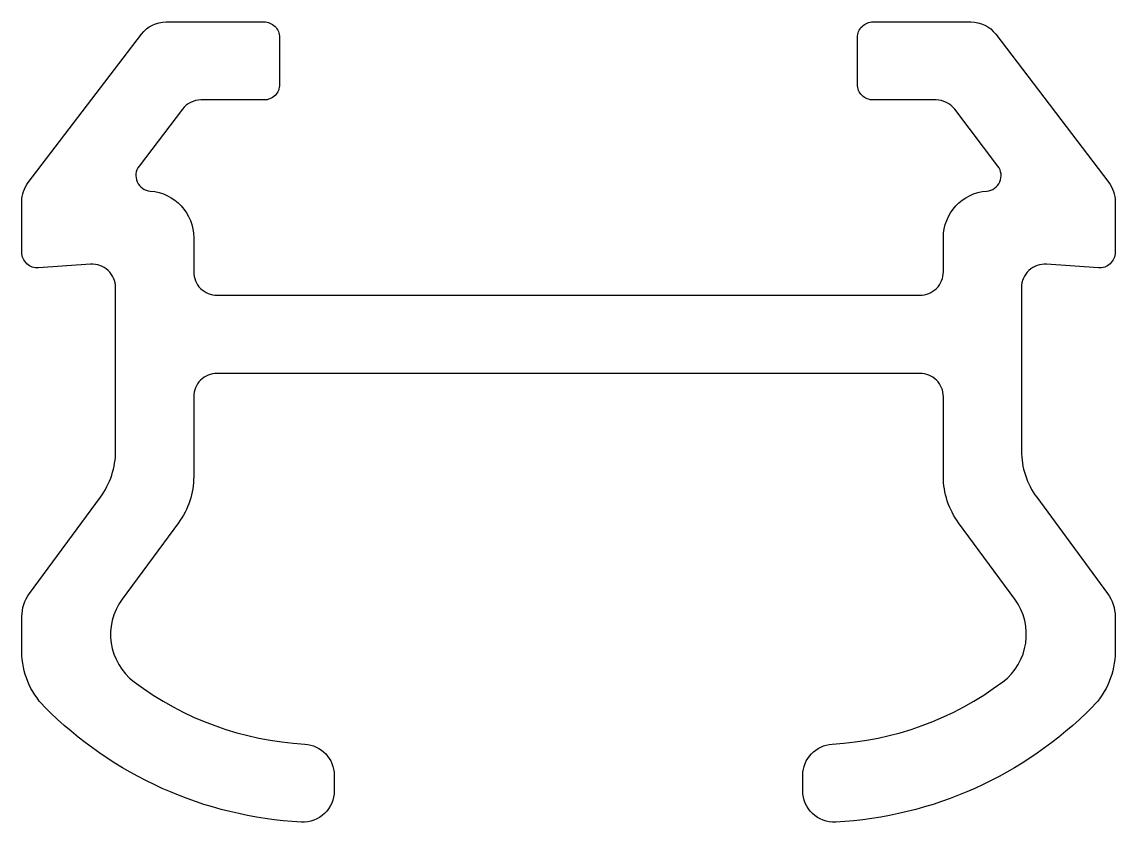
# Model space of a CAD drawing. Header units: millimetres. Extents: x 2155.9 to 2169.9, y 1807.4 to 1817.6.
import ezdxf

# ---------------------------------------------------------------- set-up
doc = ezdxf.new("R2010")
doc.units = ezdxf.units.MM

msp = doc.modelspace()

# ---------------------------------------------------------------- linework, layer by layer
at = {"color": 7, "linetype": 'Continuous', "lineweight": 25}
msp.add_lwpolyline([(2158.401, 1813.127, 0.414214), (2158.101, 1812.827), (2158.101, 1811.806, -0.1601), (2157.906, 1811.213), (2157.185, 1810.235, 0.411357), (2157.34, 1809.177, 0.14842), (2159.523, 1808.38, -0.39808), (2159.901, 1807.981), (2159.901, 1807.781, -0.429822), (2159.48, 1807.382, -0.186609), (2156.19, 1808.859, -0.197472), (2155.901, 1809.562), (2155.901, 1810.013, -0.1601), (2155.998, 1810.31), (2156.906, 1811.541, 0.1601), (2157.101, 1812.135), (2157.101, 1814.225, 0.434812), (2156.78, 1814.524), (2156.115, 1814.477, -0.434812), (2155.901, 1814.677), (2155.901, 1815.327, -0.164258), (2155.983, 1815.57), (2157.431, 1817.47, -0.234033), (2157.749, 1817.627), (2159.001, 1817.627, -0.414214), (2159.201, 1817.427), (2159.201, 1816.827, -0.414214), (2159.001, 1816.627), (2158.194, 1816.627, 0.234033), (2157.956, 1816.509), (2157.401, 1815.781, 0.595208), (2157.545, 1815.461, -0.39257), (2158.101, 1814.862), (2158.101, 1814.427, 0.414214), (2158.401, 1814.127), (2167.401, 1814.127, 0.414214), (2167.701, 1814.427), (2167.701, 1814.862, -0.39257), (2168.256, 1815.461, 0.595208), (2168.4, 1815.781), (2167.846, 1816.509, 0.234033), (2167.607, 1816.627), (2166.801, 1816.627, -0.414214), (2166.601, 1816.827), (2166.601, 1817.427, -0.414214), (2166.801, 1817.627), (2168.053, 1817.627, -0.234033), (2168.371, 1817.47), (2169.819, 1815.57, -0.164258), (2169.901, 1815.327), (2169.901, 1814.677, -0.434812), (2169.687, 1814.477), (2169.022, 1814.524, 0.434812), (2168.701, 1814.225), (2168.701, 1812.135, 0.1601), (2168.896, 1811.541), (2169.803, 1810.31, -0.1601), (2169.901, 1810.013), (2169.901, 1809.562, -0.197472), (2169.612, 1808.859, -0.186609), (2166.322, 1807.382, -0.429822), (2165.901, 1807.781), (2165.901, 1807.981, -0.39808), (2166.279, 1808.38, 0.14842), (2168.461, 1809.177, 0.411357), (2168.616, 1810.235), (2167.896, 1811.213, -0.1601), (2167.701, 1811.806), (2167.701, 1812.827, 0.414214), (2167.401, 1813.127)], format="xyb", close=True, dxfattribs=at)

doc.saveas('drawing.dxf')
